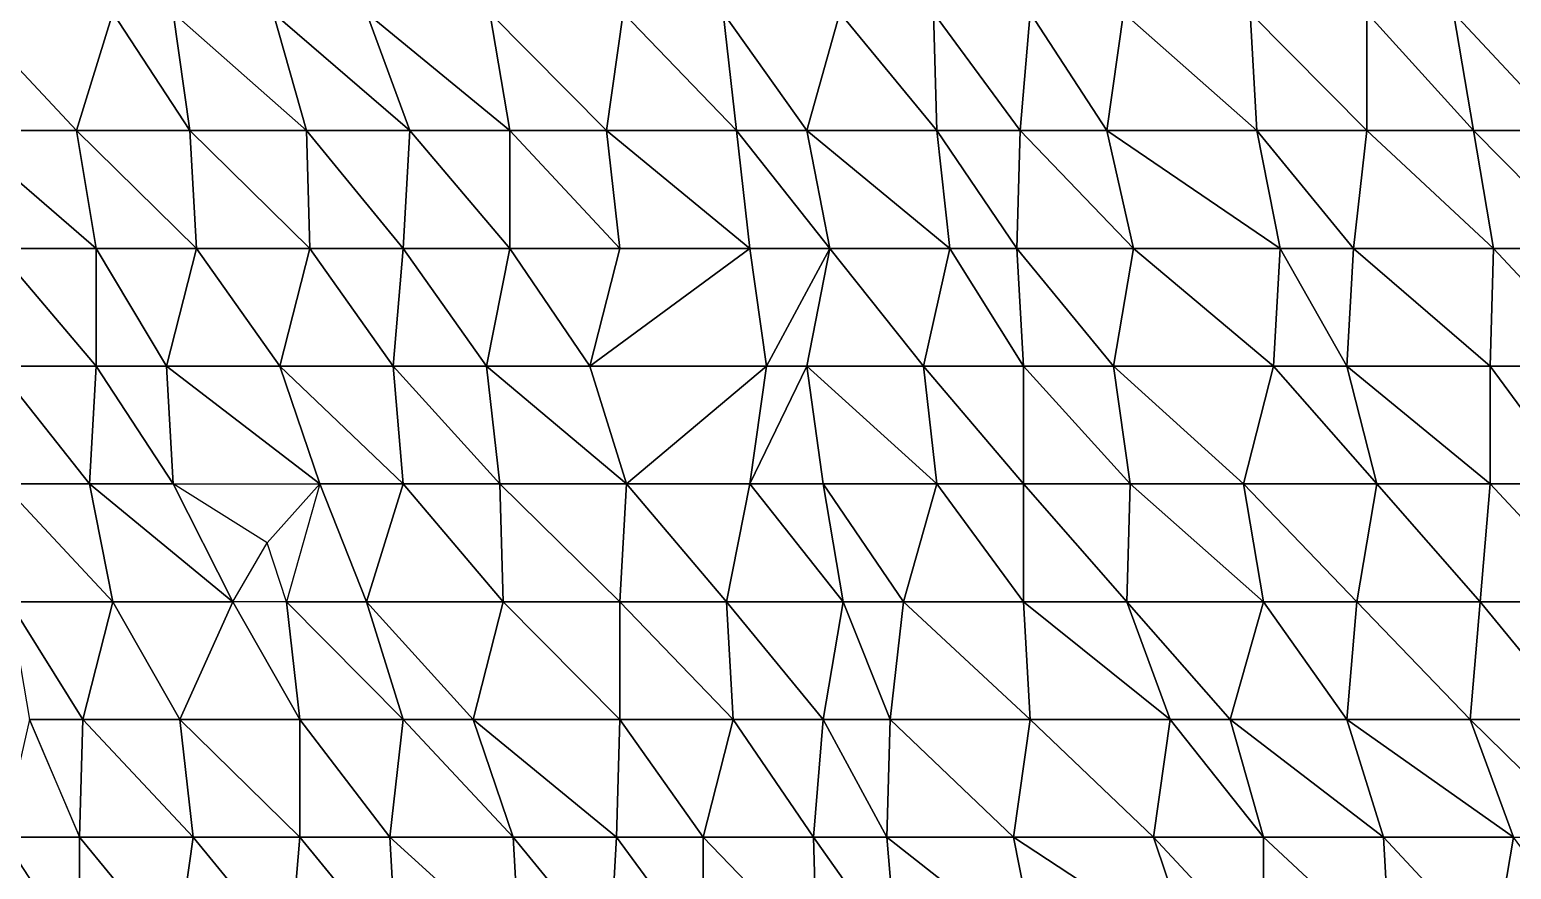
# Model space of a CAD drawing. Header units: metres. Extents: x -317 to 276, y -240 to 234.
# Drawn here: x -182.1 to -106.7, y 148.4 to 191.1 of the extents above; entities that cross this region are included whole.
import ezdxf

# ---------------------------------------------------------------- set-up
doc = ezdxf.new("R2010")
doc.units = ezdxf.units.M

msp = doc.modelspace()

# ---------------------------------------------------------------- linework, layer by layer
for points in [[(-185.35689, 192, -457.07413), (-185.6953, 186, -457.6936), (-179.75298, 186, -459.3312), (-179.75287, 186.0001, -459.33112)], [(-185.35689, 192, -457.07413), (-179.75298, 186, -459.3312), (-177.89168, 192, -455.92413), (-177.89157, 192.0001, -455.92404)], [(-177.89168, 192, -455.92413), (-179.75298, 186, -459.3312), (-173.97984, 186, -461.27856), (-173.97974, 186.0001, -461.27847)], [(-177.89168, 192, -455.92413), (-173.97984, 186, -461.27856), (-174.82588, 192, -462.82724), (-174.82578, 192.0001, -462.82715)], [(-174.82588, 192, -462.82724), (-168.03752, 186, -462.91617), (-169.72961, 192, -466.01352), (-169.7295, 192.0001, -466.01343)], [(-174.82588, 192, -462.82724), (-173.97984, 186, -461.27856), (-168.03752, 186, -462.91617), (-168.03741, 186.0001, -462.91608)], [(-169.72961, 192, -466.01352), (-162.77203, 186, -465.79272), (-164.97174, 192, -469.81927), (-164.97163, 192.0001, -469.81918)], [(-169.72961, 192, -466.01352), (-168.03752, 186, -462.91617), (-162.77203, 186, -465.79272), (-162.77193, 186.0001, -465.79263)], [(-164.97174, 192, -469.81927), (-157.67574, 186, -468.979), (-158.691, 192, -470.83743), (-158.69089, 192.0001, -470.83734)], [(-164.97174, 192, -469.81927), (-162.77203, 186, -465.79272), (-157.67574, 186, -468.979), (-157.67563, 186.0001, -468.9789)], [(-158.691, 192, -470.83743), (-152.74866, 186, -472.47504), (-151.9026, 192, -470.92636), (-151.9025, 192.0001, -470.92627)], [(-158.691, 192, -470.83743), (-157.67574, 186, -468.979), (-152.74866, 186, -472.47504), (-152.74855, 186.0001, -472.47495)], [(-151.9026, 192, -470.92636), (-152.74866, 186, -472.47504), (-146.12949, 186, -472.87372), (-146.12938, 186.0001, -472.87363)], [(-151.9026, 192, -470.92636), (-146.12949, 186, -472.87372), (-146.80634, 192, -474.11264), (-146.80623, 192.0001, -474.11255)], [(-146.80634, 192, -474.11264), (-142.55609, 186, -478.8476), (-140.864, 192, -475.75024), (-140.86389, 192.0001, -475.75015)], [(-146.80634, 192, -474.11264), (-146.12949, 186, -472.87372), (-142.55609, 186, -478.8476), (-142.55598, 186.0001, -478.8475)], [(-140.864, 192, -475.75024), (-142.55609, 186, -478.8476), (-135.93692, 186, -479.24628), (-135.93681, 186.0001, -479.2462)], [(-140.864, 192, -475.75024), (-135.93692, 186, -479.24628), (-136.10612, 192, -479.55603), (-136.10602, 192.0001, -479.55594)], [(-136.10612, 192, -479.55603), (-131.68668, 186, -483.98126), (-131.17905, 192, -483.05206), (-131.17894, 192.0001, -483.05197)], [(-136.10612, 192, -479.55603), (-135.93692, 186, -479.24628), (-131.68668, 186, -483.98126), (-131.68657, 186.0001, -483.98117)], [(-131.17905, 192, -483.05206), (-131.68668, 186, -483.98126), (-127.26723, 186, -488.40646), (-127.26713, 186.0001, -488.40637)], [(-131.17905, 192, -483.05206), (-127.26723, 186, -488.40646), (-126.42119, 192, -486.8578), (-126.42109, 192.0001, -486.8577)], [(-126.42119, 192, -486.8578), (-127.26723, 186, -488.40646), (-119.63281, 186, -486.94675), (-119.63271, 186.0001, -486.94666)], [(-126.42119, 192, -486.8578), (-119.63281, 186, -486.94675), (-119.97124, 192, -487.56622), (-119.97114, 192.0001, -487.56613)], [(-119.97124, 192, -487.56622), (-114.0289, 186, -489.20383), (-114.0289, 192, -489.20383), (-114.0288, 192.0001, -489.20374)], [(-119.97124, 192, -487.56622), (-119.63281, 186, -486.94675), (-114.0289, 186, -489.20383), (-114.0288, 186.0001, -489.20374)], [(-114.0289, 192, -489.20383), (-108.59418, 186, -491.77063), (-109.609436, 192, -493.62906), (-109.60934, 192.0001, -493.62897)], [(-114.0289, 192, -489.20383), (-114.0289, 186, -489.20383), (-108.59418, 186, -491.77063), (-108.59408, 186.0001, -491.77054)], [(-109.609436, 192, -493.62906), (-104.00552, 186, -495.88614), (-101.97502, 192, -492.1693), (-101.97492, 192.0001, -492.16922)], [(-109.609436, 192, -493.62906), (-108.59418, 186, -491.77063), (-104.00552, 186, -495.88614), (-104.005424, 186.0001, -495.88605)], [(-185.6953, 186, -457.6936), (-178.73772, 180, -457.47278), (-179.75298, 186, -459.3312), (-179.75287, 186.0001, -459.33112)], [(-185.6953, 186, -457.6936), (-183.834, 180, -454.2865), (-178.73772, 180, -457.47278), (-178.73761, 180.0001, -457.4727)], [(-179.75298, 186, -459.3312), (-173.64142, 180, -460.6591), (-173.97984, 186, -461.27856), (-173.97974, 186.0001, -461.27847)], [(-179.75298, 186, -459.3312), (-178.73772, 180, -457.47278), (-173.64142, 180, -460.6591), (-173.64131, 180.0001, -460.659)], [(-173.97984, 186, -461.27856), (-167.86832, 180, -462.60645), (-168.03752, 186, -462.91617), (-168.03741, 186.0001, -462.91608)], [(-173.97984, 186, -461.27856), (-173.64142, 180, -460.6591), (-167.86832, 180, -462.60645), (-167.86821, 180.0001, -462.60635)], [(-168.03752, 186, -462.91617), (-163.11044, 180, -466.4122), (-162.77203, 186, -465.79272), (-162.77193, 186.0001, -465.79263)], [(-168.03752, 186, -462.91617), (-167.86832, 180, -462.60645), (-163.11044, 180, -466.4122), (-163.11034, 180.0001, -466.4121)], [(-162.77203, 186, -465.79272), (-163.11044, 180, -466.4122), (-157.67574, 180, -468.979), (-157.67563, 180.0001, -468.9789)], [(-162.77203, 186, -465.79272), (-157.67574, 180, -468.979), (-157.67574, 186, -468.979), (-157.67563, 186.0001, -468.9789)], [(-157.67574, 186, -468.979), (-152.07182, 180, -471.23608), (-152.74866, 186, -472.47504), (-152.74855, 186.0001, -472.47495)], [(-157.67574, 186, -468.979), (-157.67574, 180, -468.979), (-152.07182, 180, -471.23608), (-152.07172, 180.0001, -471.236)], [(-152.74866, 186, -472.47504), (-145.45265, 180, -471.63477), (-146.12949, 186, -472.87372), (-146.12938, 186.0001, -472.87363)], [(-152.74866, 186, -472.47504), (-152.07182, 180, -471.23608), (-145.45265, 180, -471.63477), (-145.45255, 180.0001, -471.63467)], [(-146.12949, 186, -472.87372), (-141.37163, 180, -476.67944), (-142.55609, 186, -478.8476), (-142.55598, 186.0001, -478.8475)], [(-146.12949, 186, -472.87372), (-145.45265, 180, -471.63477), (-141.37163, 180, -476.67944), (-141.37152, 180.0001, -476.67935)], [(-142.55609, 186, -478.8476), (-135.26009, 180, -478.00732), (-135.93692, 186, -479.24628), (-135.93681, 186.0001, -479.2462)], [(-142.55609, 186, -478.8476), (-141.37163, 180, -476.67944), (-135.26009, 180, -478.00732), (-135.25998, 180.0001, -478.00723)], [(-135.93692, 186, -479.24628), (-131.85588, 180, -484.291), (-131.68668, 186, -483.98126), (-131.68657, 186.0001, -483.98117)], [(-135.93692, 186, -479.24628), (-135.26009, 180, -478.00732), (-131.85588, 180, -484.291), (-131.85577, 180.0001, -484.2909)], [(-131.68668, 186, -483.98126), (-131.85588, 180, -484.291), (-125.91356, 180, -485.9286), (-125.91346, 180.0001, -485.9285)], [(-131.68668, 186, -483.98126), (-125.91356, 180, -485.9286), (-127.26723, 186, -488.40646), (-127.26713, 186.0001, -488.40637)], [(-127.26723, 186, -488.40646), (-118.44835, 180, -484.7786), (-119.63281, 186, -486.94675), (-119.63271, 186.0001, -486.94666)], [(-127.26723, 186, -488.40646), (-125.91356, 180, -485.9286), (-118.44835, 180, -484.7786), (-118.44825, 180.0001, -484.7785)], [(-119.63281, 186, -486.94675), (-114.705734, 180, -490.44275), (-114.0289, 186, -489.20383), (-114.0288, 186.0001, -489.20374)], [(-119.63281, 186, -486.94675), (-118.44835, 180, -484.7786), (-114.705734, 180, -490.44275), (-114.705635, 180.0001, -490.44266)], [(-114.0289, 186, -489.20383), (-114.705734, 180, -490.44275), (-107.57892, 180, -489.91223), (-107.57882, 180.0001, -489.91214)], [(-114.0289, 186, -489.20383), (-107.57892, 180, -489.91223), (-108.59418, 186, -491.77063), (-108.59408, 186.0001, -491.77054)], [(-108.59418, 186, -491.77063), (-102.651855, 180, -493.40826), (-104.00552, 186, -495.88614), (-104.005424, 186.0001, -495.88605)], [(-108.59418, 186, -491.77063), (-107.57892, 180, -489.91223), (-102.651855, 180, -493.40826), (-102.65176, 180.0001, -493.40817)], [(-183.834, 180, -454.2865), (-178.73772, 174, -457.47278), (-178.73772, 180, -457.47278), (-178.73761, 180.0001, -457.4727)], [(-183.834, 180, -454.2865), (-183.834, 174, -454.2865), (-178.73772, 174, -457.47278), (-178.73761, 174.0001, -457.4727)], [(-178.73772, 180, -457.47278), (-175.1643, 174, -463.44672), (-173.64142, 180, -460.6591), (-173.64131, 180.0001, -460.659)], [(-178.73772, 180, -457.47278), (-178.73772, 174, -457.47278), (-175.1643, 174, -463.44672), (-175.1642, 174.0001, -463.44662)], [(-173.64142, 180, -460.6591), (-175.1643, 174, -463.44672), (-169.39119, 174, -465.39404), (-169.39108, 174.0001, -465.39395)], [(-173.64142, 180, -460.6591), (-169.39119, 174, -465.39404), (-167.86832, 180, -462.60645), (-167.86821, 180.0001, -462.60635)], [(-167.86832, 180, -462.60645), (-169.39119, 174, -465.39404), (-163.61807, 174, -467.3414), (-163.61797, 174.0001, -467.3413)], [(-167.86832, 180, -462.60645), (-163.61807, 174, -467.3414), (-163.11044, 180, -466.4122), (-163.11034, 180.0001, -466.4121)], [(-163.11044, 180, -466.4122), (-163.61807, 174, -467.3414), (-158.8602, 174, -471.14716), (-158.86009, 174.0001, -471.14706)], [(-163.11044, 180, -466.4122), (-158.8602, 174, -471.14716), (-157.67574, 180, -468.979), (-157.67563, 180.0001, -468.9789)], [(-157.67574, 180, -468.979), (-158.8602, 174, -471.14716), (-153.5947, 174, -474.0237), (-153.59459, 174.0001, -474.02362)], [(-157.67574, 180, -468.979), (-153.5947, 174, -474.0237), (-152.07182, 180, -471.23608), (-152.07172, 180.0001, -471.236)], [(-153.5947, 174, -474.0237), (-144.60661, 174, -470.0861), (-145.45265, 180, -471.63477), (-145.45255, 180.0001, -471.63467)], [(-153.5947, 174, -474.0237), (-145.45265, 180, -471.63477), (-152.07182, 180, -471.23608), (-152.07172, 180.0001, -471.236)], [(-144.60661, 174, -470.0861), (-141.37163, 180, -476.67944), (-145.45265, 180, -471.63477), (-145.45255, 180.0001, -471.63467)], [(-144.60661, 174, -470.0861), (-142.55609, 174, -478.8476), (-141.37163, 180, -476.67944), (-141.37152, 180.0001, -476.67935)], [(-141.37163, 180, -476.67944), (-142.55609, 174, -478.8476), (-136.61375, 174, -480.48523), (-136.61365, 174.0001, -480.48514)], [(-141.37163, 180, -476.67944), (-136.61375, 174, -480.48523), (-135.26009, 180, -478.00732), (-135.25998, 180.0001, -478.00723)], [(-135.26009, 180, -478.00732), (-136.61375, 174, -480.48523), (-131.51746, 174, -483.6715), (-131.51735, 174.0001, -483.67142)], [(-135.26009, 180, -478.00732), (-131.51746, 174, -483.6715), (-131.85588, 180, -484.291), (-131.85577, 180.0001, -484.2909)], [(-131.85588, 180, -484.291), (-126.92882, 174, -487.787), (-125.91356, 180, -485.9286), (-125.91346, 180.0001, -485.9285)], [(-131.85588, 180, -484.291), (-131.51746, 174, -483.6715), (-126.92882, 174, -487.787), (-126.92872, 174.0001, -487.7869)], [(-125.91356, 180, -485.9286), (-126.92882, 174, -487.787), (-118.78677, 174, -485.39807), (-118.786674, 174.0001, -485.39798)], [(-125.91356, 180, -485.9286), (-118.78677, 174, -485.39807), (-118.44835, 180, -484.7786), (-118.44825, 180.0001, -484.7785)], [(-118.44835, 180, -484.7786), (-118.78677, 174, -485.39807), (-115.04414, 174, -491.06223), (-115.044044, 174.0001, -491.06213)], [(-118.44835, 180, -484.7786), (-115.04414, 174, -491.06223), (-114.705734, 180, -490.44275), (-114.705635, 180.0001, -490.44266)], [(-114.705734, 180, -490.44275), (-115.04414, 174, -491.06223), (-107.74814, 174, -490.222), (-107.74804, 174.0001, -490.2219)], [(-114.705734, 180, -490.44275), (-107.74814, 174, -490.222), (-107.57892, 180, -489.91223), (-107.57882, 180.0001, -489.91214)], [(-107.57892, 180, -489.91223), (-107.74814, 174, -490.222), (-101.97502, 174, -492.1693), (-101.97492, 174.0001, -492.16922)], [(-107.57892, 180, -489.91223), (-101.97502, 174, -492.1693), (-102.651855, 180, -493.40826), (-102.65176, 180.0001, -493.40817)], [(-183.834, 174, -454.2865), (-179.07614, 168, -458.09225), (-178.73772, 174, -457.47278), (-178.73761, 174.0001, -457.4727)], [(-183.834, 174, -454.2865), (-183.49559, 168, -453.66705), (-179.07614, 168, -458.09225), (-179.07603, 168.0001, -458.09216)], [(-178.73772, 174, -457.47278), (-179.07614, 168, -458.09225), (-174.82588, 168, -462.82724), (-174.82578, 168.0001, -462.82715)], [(-178.73772, 174, -457.47278), (-174.82588, 168, -462.82724), (-175.1643, 174, -463.44672), (-175.1642, 174.0001, -463.44662)], [(-175.1643, 174, -463.44672), (-167.36069, 168, -461.67722), (-169.39119, 174, -465.39404), (-169.39108, 174.0001, -465.39395)], [(-175.1643, 174, -463.44672), (-174.82588, 168, -462.82724), (-167.36069, 168, -461.67722), (-167.36058, 168.0001, -461.67712)], [(-169.39119, 174, -465.39404), (-163.11044, 168, -466.4122), (-163.61807, 174, -467.3414), (-163.61797, 174.0001, -467.3413)], [(-169.39119, 174, -465.39404), (-167.36069, 168, -461.67722), (-163.11044, 168, -466.4122), (-163.11034, 168.0001, -466.4121)], [(-163.61807, 174, -467.3414), (-158.18336, 168, -469.9082), (-158.8602, 174, -471.14716), (-158.86009, 174.0001, -471.14706)], [(-163.61807, 174, -467.3414), (-163.11044, 168, -466.4122), (-158.18336, 168, -469.9082), (-158.18326, 168.0001, -469.9081)], [(-158.8602, 174, -471.14716), (-151.7334, 168, -470.61664), (-153.5947, 174, -474.0237), (-153.59459, 174.0001, -474.02362)], [(-158.8602, 174, -471.14716), (-158.18336, 168, -469.9082), (-151.7334, 168, -470.61664), (-151.73329, 168.0001, -470.61655)], [(-151.7334, 168, -470.61664), (-144.60661, 174, -470.0861), (-153.5947, 174, -474.0237), (-153.59459, 174.0001, -474.02362)], [(-151.7334, 168, -470.61664), (-145.45265, 168, -471.63477), (-144.60661, 174, -470.0861), (-144.6065, 174.0001, -470.086)], [(-145.45265, 168, -471.63477), (-141.71005, 168, -477.29895), (-142.55609, 174, -478.8476), (-142.55598, 174.0001, -478.8475)], [(-145.45265, 168, -471.63477), (-142.55609, 174, -478.8476), (-144.60661, 174, -470.0861), (-144.6065, 174.0001, -470.086)], [(-142.55609, 174, -478.8476), (-135.93692, 168, -479.24628), (-136.61375, 174, -480.48523), (-136.61365, 174.0001, -480.48514)], [(-142.55609, 174, -478.8476), (-141.71005, 168, -477.29895), (-135.93692, 168, -479.24628), (-135.93681, 168.0001, -479.2462)], [(-136.61375, 174, -480.48523), (-131.51746, 168, -483.6715), (-131.51746, 174, -483.6715), (-131.51735, 174.0001, -483.67142)], [(-136.61375, 174, -480.48523), (-135.93692, 168, -479.24628), (-131.51746, 168, -483.6715), (-131.51735, 168.0001, -483.67142)], [(-131.51746, 174, -483.6715), (-126.08276, 168, -486.23834), (-126.92882, 174, -487.787), (-126.92872, 174.0001, -487.7869)], [(-131.51746, 174, -483.6715), (-131.51746, 168, -483.6715), (-126.08276, 168, -486.23834), (-126.082664, 168.0001, -486.23825)], [(-126.92882, 174, -487.787), (-120.30965, 168, -488.18567), (-118.78677, 174, -485.39807), (-118.786674, 174.0001, -485.39798)], [(-126.92882, 174, -487.787), (-126.08276, 168, -486.23834), (-120.30965, 168, -488.18567), (-120.30955, 168.0001, -488.18558)], [(-118.78677, 174, -485.39807), (-120.30965, 168, -488.18567), (-113.52127, 168, -488.2746), (-113.52117, 168.0001, -488.2745)], [(-118.78677, 174, -485.39807), (-113.52127, 168, -488.2746), (-115.04414, 174, -491.06223), (-115.044044, 174.0001, -491.06213)], [(-115.04414, 174, -491.06223), (-107.74814, 168, -490.222), (-107.74814, 174, -490.222), (-107.74804, 174.0001, -490.2219)], [(-115.04414, 174, -491.06223), (-113.52127, 168, -488.2746), (-107.74814, 168, -490.222), (-107.74804, 168.0001, -490.2219)], [(-107.74814, 174, -490.222), (-103.32869, 168, -494.6472), (-101.97502, 174, -492.1693), (-101.97492, 174.0001, -492.16922)], [(-107.74814, 174, -490.222), (-107.74814, 168, -490.222), (-103.32869, 168, -494.6472), (-103.32859, 168.0001, -494.6471)], [(-183.49559, 168, -453.66705), (-177.89168, 162, -455.92413), (-179.07614, 168, -458.09225), (-179.07603, 168.0001, -458.09216)], [(-183.49559, 168, -453.66705), (-183.15717, 162, -453.04758), (-177.89168, 162, -455.92413), (-177.89157, 162.0001, -455.92404)], [(-171.78012, 162, -457.252), (-174.82588, 168, -462.82724), (-179.07614, 168, -458.09225), (-179.07603, 168.0001, -458.09216)], [(-171.78012, 162, -457.252), (-179.07614, 168, -458.09225), (-177.89168, 162, -455.92413), (-177.89157, 162.0001, -455.92404)], [(-171.78012, 162, -457.252), (-170.02682, 165, -462.08795), (-174.82588, 168, -462.82724), (-174.82578, 168.0001, -462.82715)], [(-167.36069, 168, -461.67722), (-169.05278, 162, -464.77457), (-170.02682, 165, -462.08795), (-170.02672, 165.0001, -462.08786)], [(-167.36069, 168, -461.67722), (-169.05278, 162, -464.77457), (-164.97174, 162, -469.81927), (-164.97163, 162.0001, -469.81918)], [(-167.36069, 168, -461.67722), (-164.97174, 162, -469.81927), (-163.11044, 168, -466.4122), (-163.11034, 168.0001, -466.4121)], [(-163.11044, 168, -466.4122), (-164.97174, 162, -469.81927), (-158.01416, 162, -469.59848), (-158.01405, 162.0001, -469.5984)], [(-163.11044, 168, -466.4122), (-158.01416, 162, -469.59848), (-158.18336, 168, -469.9082), (-158.18326, 168.0001, -469.9081)], [(-158.18336, 168, -469.9082), (-152.07182, 162, -471.23608), (-151.7334, 168, -470.61664), (-151.73329, 168.0001, -470.61655)], [(-158.18336, 168, -469.9082), (-158.01416, 162, -469.59848), (-152.07182, 162, -471.23608), (-152.07172, 162.0001, -471.236)], [(-151.7334, 168, -470.61664), (-152.07182, 162, -471.23608), (-146.63712, 162, -473.80292), (-146.63701, 162.0001, -473.80283)], [(-151.7334, 168, -470.61664), (-146.63712, 162, -473.80292), (-145.45265, 168, -471.63477), (-145.45255, 168.0001, -471.63467)], [(-145.45265, 168, -471.63477), (-146.63712, 162, -473.80292), (-140.6948, 162, -475.44052), (-140.69469, 162.0001, -475.44043)], [(-145.45265, 168, -471.63477), (-140.6948, 162, -475.44052), (-141.71005, 168, -477.29895), (-141.70995, 168.0001, -477.29886)], [(-141.71005, 168, -477.29895), (-137.62901, 162, -482.34363), (-135.93692, 168, -479.24628), (-135.93681, 168.0001, -479.2462)], [(-141.71005, 168, -477.29895), (-140.6948, 162, -475.44052), (-137.62901, 162, -482.34363), (-137.6289, 162.0001, -482.34354)], [(-135.93692, 168, -479.24628), (-137.62901, 162, -482.34363), (-131.51746, 162, -483.6715), (-131.51735, 162.0001, -483.67142)], [(-135.93692, 168, -479.24628), (-131.51746, 162, -483.6715), (-131.51746, 168, -483.6715), (-131.51735, 168.0001, -483.67142)], [(-131.51746, 168, -483.6715), (-126.25198, 162, -486.54807), (-126.08276, 168, -486.23834), (-126.082664, 168.0001, -486.23825)], [(-131.51746, 168, -483.6715), (-131.51746, 162, -483.6715), (-126.25198, 162, -486.54807), (-126.251884, 162.0001, -486.54797)], [(-126.08276, 168, -486.23834), (-126.25198, 162, -486.54807), (-119.2944, 162, -486.32727), (-119.294304, 162.0001, -486.32718)], [(-126.08276, 168, -486.23834), (-119.2944, 162, -486.32727), (-120.30965, 168, -488.18567), (-120.30955, 168.0001, -488.18558)], [(-120.30965, 168, -488.18567), (-114.536514, 162, -490.13303), (-113.52127, 168, -488.2746), (-113.52117, 168.0001, -488.2745)], [(-120.30965, 168, -488.18567), (-119.2944, 162, -486.32727), (-114.536514, 162, -490.13303), (-114.536415, 162.0001, -490.13293)], [(-113.52127, 168, -488.2746), (-114.536514, 162, -490.13303), (-108.25577, 162, -491.15118), (-108.25567, 162.0001, -491.1511)], [(-113.52127, 168, -488.2746), (-108.25577, 162, -491.15118), (-107.74814, 168, -490.222), (-107.74804, 168.0001, -490.2219)], [(-107.74814, 168, -490.222), (-108.25577, 162, -491.15118), (-102.144226, 162, -492.47906), (-102.14413, 162.0001, -492.47897)], [(-107.74814, 168, -490.222), (-102.144226, 162, -492.47906), (-103.32869, 168, -494.6472), (-103.32859, 168.0001, -494.6471)], [(-183.15717, 162, -453.04758), (-179.41455, 156, -458.71173), (-177.89168, 162, -455.92413), (-177.89157, 162.0001, -455.92404)], [(-183.15717, 162, -453.04758), (-182.1419, 156, -451.18915), (-179.41455, 156, -458.71173), (-179.41444, 156.0001, -458.71164)], [(-177.89168, 162, -455.92413), (-179.41455, 156, -458.71173), (-174.48747, 156, -462.20776), (-174.48737, 156.0001, -462.20767)], [(-177.89168, 162, -455.92413), (-174.48747, 156, -462.20776), (-171.78012, 162, -457.252), (-171.78001, 162.0001, -457.25192)], [(-171.78012, 162, -457.252), (-174.48747, 156, -462.20776), (-168.37595, 156, -463.53564), (-168.37584, 156.0001, -463.53555)], [(-171.78012, 162, -457.252), (-168.37595, 156, -463.53564), (-169.05278, 162, -464.77457), (-169.05267, 162.0001, -464.77448)], [(-169.05278, 162, -464.77457), (-163.11044, 156, -466.4122), (-164.97174, 162, -469.81927), (-164.97163, 162.0001, -469.81918)], [(-169.05278, 162, -464.77457), (-168.37595, 156, -463.53564), (-163.11044, 156, -466.4122), (-163.11034, 156.0001, -466.4121)], [(-164.97174, 162, -469.81927), (-159.53703, 156, -472.3861), (-158.01416, 162, -469.59848), (-158.01405, 162.0001, -469.5984)], [(-164.97174, 162, -469.81927), (-163.11044, 156, -466.4122), (-159.53703, 156, -472.3861), (-159.53693, 156.0001, -472.38602)], [(-158.01416, 162, -469.59848), (-159.53703, 156, -472.3861), (-152.07182, 156, -471.23608), (-152.07172, 156.0001, -471.236)], [(-158.01416, 162, -469.59848), (-152.07182, 156, -471.23608), (-152.07182, 162, -471.23608), (-152.07172, 162.0001, -471.236)], [(-152.07182, 162, -471.23608), (-146.2987, 156, -473.18344), (-146.63712, 162, -473.80292), (-146.63701, 162.0001, -473.80283)], [(-152.07182, 162, -471.23608), (-152.07182, 156, -471.23608), (-146.2987, 156, -473.18344), (-146.2986, 156.0001, -473.18335)], [(-146.63712, 162, -473.80292), (-141.71005, 156, -477.29895), (-140.6948, 162, -475.44052), (-140.69469, 162.0001, -475.44043)], [(-146.63712, 162, -473.80292), (-146.2987, 156, -473.18344), (-141.71005, 156, -477.29895), (-141.70995, 156.0001, -477.29886)], [(-140.6948, 162, -475.44052), (-141.71005, 156, -477.29895), (-138.30585, 156, -483.58258), (-138.30574, 156.0001, -483.5825)], [(-140.6948, 162, -475.44052), (-138.30585, 156, -483.58258), (-137.62901, 162, -482.34363), (-137.6289, 162.0001, -482.34354)], [(-137.62901, 162, -482.34363), (-138.30585, 156, -483.58258), (-131.17905, 156, -483.05206), (-131.17894, 156.0001, -483.05197)], [(-137.62901, 162, -482.34363), (-131.17905, 156, -483.05206), (-131.51746, 162, -483.6715), (-131.51735, 162.0001, -483.67142)], [(-131.51746, 162, -483.6715), (-124.05226, 156, -482.5215), (-126.25198, 162, -486.54807), (-126.251884, 162.0001, -486.54797)], [(-131.51746, 162, -483.6715), (-131.17905, 156, -483.05206), (-124.05226, 156, -482.5215), (-124.05216, 156.0001, -482.52142)], [(-126.25198, 162, -486.54807), (-120.98648, 156, -489.42462), (-119.2944, 162, -486.32727), (-119.294304, 162.0001, -486.32718)], [(-126.25198, 162, -486.54807), (-124.05226, 156, -482.5215), (-120.98648, 156, -489.42462), (-120.98638, 156.0001, -489.42453)], [(-119.2944, 162, -486.32727), (-120.98648, 156, -489.42462), (-115.04414, 156, -491.06223), (-115.044044, 156.0001, -491.06213)], [(-119.2944, 162, -486.32727), (-115.04414, 156, -491.06223), (-114.536514, 162, -490.13303), (-114.536415, 162.0001, -490.13293)], [(-114.536514, 162, -490.13303), (-115.04414, 156, -491.06223), (-108.7634, 156, -492.08038), (-108.7633, 156.0001, -492.0803)], [(-114.536514, 162, -490.13303), (-108.7634, 156, -492.08038), (-108.25577, 162, -491.15118), (-108.25567, 162.0001, -491.1511)], [(-108.25577, 162, -491.15118), (-108.7634, 156, -492.08038), (-103.32869, 156, -494.6472), (-103.32859, 156.0001, -494.6471)], [(-108.25577, 162, -491.15118), (-103.32869, 156, -494.6472), (-102.144226, 162, -492.47906), (-102.14413, 162.0001, -492.47897)], [(-182.1419, 156, -451.18915), (-183.49559, 150, -453.66705), (-179.58377, 150, -459.02148), (-179.58366, 150.0001, -459.0214)], [(-182.1419, 156, -451.18915), (-179.58377, 150, -459.02148), (-179.41455, 156, -458.71173), (-179.41444, 156.0001, -458.71164)], [(-179.41455, 156, -458.71173), (-179.58377, 150, -459.02148), (-173.81064, 150, -460.9688), (-173.81053, 150.0001, -460.96872)], [(-179.41455, 156, -458.71173), (-173.81064, 150, -460.9688), (-174.48747, 156, -462.20776), (-174.48737, 156.0001, -462.20767)], [(-174.48747, 156, -462.20776), (-168.37595, 150, -463.53564), (-168.37595, 156, -463.53564), (-168.37584, 156.0001, -463.53555)], [(-174.48747, 156, -462.20776), (-173.81064, 150, -460.9688), (-168.37595, 150, -463.53564), (-168.37584, 150.0001, -463.53555)], [(-168.37595, 156, -463.53564), (-163.7873, 150, -467.65112), (-163.11044, 156, -466.4122), (-163.11034, 156.0001, -466.4121)], [(-168.37595, 156, -463.53564), (-168.37595, 150, -463.53564), (-163.7873, 150, -467.65112), (-163.78719, 150.0001, -467.65103)], [(-163.11044, 156, -466.4122), (-163.7873, 150, -467.65112), (-157.50653, 150, -468.66928), (-157.50642, 150.0001, -468.6692)], [(-163.11044, 156, -466.4122), (-157.50653, 150, -468.66928), (-159.53703, 156, -472.3861), (-159.53693, 156.0001, -472.38602)], [(-159.53703, 156, -472.3861), (-152.24103, 150, -471.54584), (-152.07182, 156, -471.23608), (-152.07172, 156.0001, -471.236)], [(-159.53703, 156, -472.3861), (-157.50653, 150, -468.66928), (-152.24103, 150, -471.54584), (-152.24092, 150.0001, -471.54575)], [(-152.07182, 156, -471.23608), (-152.24103, 150, -471.54584), (-147.82158, 150, -475.97107), (-147.82147, 150.0001, -475.97098)], [(-152.07182, 156, -471.23608), (-147.82158, 150, -475.97107), (-146.2987, 156, -473.18344), (-146.2986, 156.0001, -473.18335)], [(-146.2987, 156, -473.18344), (-147.82158, 150, -475.97107), (-142.21768, 150, -478.22815), (-142.21758, 150.0001, -478.22806)], [(-146.2987, 156, -473.18344), (-142.21768, 150, -478.22815), (-141.71005, 156, -477.29895), (-141.70995, 156.0001, -477.29886)], [(-141.71005, 156, -477.29895), (-142.21768, 150, -478.22815), (-138.47505, 150, -483.8923), (-138.47495, 150.0001, -483.8922)], [(-141.71005, 156, -477.29895), (-138.47505, 150, -483.8923), (-138.30585, 156, -483.58258), (-138.30574, 156.0001, -483.5825)], [(-138.30585, 156, -483.58258), (-138.47505, 150, -483.8923), (-132.02509, 150, -484.6007), (-132.02498, 150.0001, -484.60062)], [(-138.30585, 156, -483.58258), (-132.02509, 150, -484.6007), (-131.17905, 156, -483.05206), (-131.17894, 156.0001, -483.05197)], [(-131.17905, 156, -483.05206), (-132.02509, 150, -484.6007), (-124.8983, 150, -484.0702), (-124.8982, 150.0001, -484.0701)], [(-131.17905, 156, -483.05206), (-124.8983, 150, -484.0702), (-124.05226, 156, -482.5215), (-124.05216, 156.0001, -482.52142)], [(-124.05226, 156, -482.5215), (-124.8983, 150, -484.0702), (-119.2944, 150, -486.32727), (-119.294304, 150.0001, -486.32718)], [(-124.05226, 156, -482.5215), (-119.2944, 150, -486.32727), (-120.98648, 156, -489.42462), (-120.98638, 156.0001, -489.42453)], [(-120.98648, 156, -489.42462), (-113.182846, 150, -487.65515), (-115.04414, 156, -491.06223), (-115.044044, 156.0001, -491.06213)], [(-120.98648, 156, -489.42462), (-119.2944, 150, -486.32727), (-113.182846, 150, -487.65515), (-113.18275, 150.0001, -487.65506)], [(-115.04414, 156, -491.06223), (-106.563675, 150, -488.05383), (-108.7634, 156, -492.08038), (-108.7633, 156.0001, -492.0803)], [(-115.04414, 156, -491.06223), (-113.182846, 150, -487.65515), (-106.563675, 150, -488.05383), (-106.563576, 150.0001, -488.05374)], [(-108.7634, 156, -492.08038), (-102.651855, 150, -493.40826), (-103.32869, 156, -494.6472), (-103.32859, 156.0001, -494.6471)], [(-108.7634, 156, -492.08038), (-106.563675, 150, -488.05383), (-102.651855, 150, -493.40826), (-102.65176, 150.0001, -493.40817)], [(-183.49559, 150, -453.66705), (-179.58377, 144, -459.02148), (-179.58377, 150, -459.02148), (-179.58366, 150.0001, -459.0214)], [(-183.49559, 150, -453.66705), (-182.64954, 144, -452.11835), (-179.58377, 144, -459.02148), (-179.58366, 144.0001, -459.0214)], [(-179.58377, 150, -459.02148), (-174.65668, 144, -462.5175), (-173.81064, 150, -460.9688), (-173.81053, 150.0001, -460.96872)], [(-179.58377, 150, -459.02148), (-179.58377, 144, -459.02148), (-174.65668, 144, -462.5175), (-174.65657, 144.0001, -462.5174)], [(-173.81064, 150, -460.9688), (-174.65668, 144, -462.5175), (-168.88356, 144, -464.46484), (-168.88345, 144.0001, -464.46475)], [(-173.81064, 150, -460.9688), (-168.88356, 144, -464.46484), (-168.37595, 150, -463.53564), (-168.37584, 150.0001, -463.53555)], [(-168.37595, 150, -463.53564), (-168.88356, 144, -464.46484), (-163.44887, 144, -467.03168), (-163.44876, 144.0001, -467.0316)], [(-168.37595, 150, -463.53564), (-163.44887, 144, -467.03168), (-163.7873, 150, -467.65112), (-163.78719, 150.0001, -467.65103)], [(-163.7873, 150, -467.65112), (-157.1681, 144, -468.0498), (-157.50653, 150, -468.66928), (-157.50642, 150.0001, -468.6692)], [(-163.7873, 150, -467.65112), (-163.44887, 144, -467.03168), (-157.1681, 144, -468.0498), (-157.168, 144.0001, -468.0497)], [(-157.50653, 150, -468.66928), (-152.57944, 144, -472.16528), (-152.24103, 150, -471.54584), (-152.24092, 150.0001, -471.54575)], [(-157.50653, 150, -468.66928), (-157.1681, 144, -468.0498), (-152.57944, 144, -472.16528), (-152.57933, 144.0001, -472.1652)], [(-152.24103, 150, -471.54584), (-152.57944, 144, -472.16528), (-147.82158, 144, -475.97107), (-147.82147, 144.0001, -475.97098)], [(-152.24103, 150, -471.54584), (-147.82158, 144, -475.97107), (-147.82158, 150, -475.97107), (-147.82147, 150.0001, -475.97098)], [(-147.82158, 150, -475.97107), (-142.04846, 144, -477.9184), (-142.21768, 150, -478.22815), (-142.21758, 150.0001, -478.22806)], [(-147.82158, 150, -475.97107), (-147.82158, 144, -475.97107), (-142.04846, 144, -477.9184), (-142.04836, 144.0001, -477.9183)], [(-142.21768, 150, -478.22815), (-137.96742, 144, -482.9631), (-138.47505, 150, -483.8923), (-138.47495, 150.0001, -483.8922)], [(-142.21768, 150, -478.22815), (-142.04846, 144, -477.9184), (-137.96742, 144, -482.9631), (-137.96732, 144.0001, -482.963)], [(-138.47505, 150, -483.8923), (-130.84062, 144, -482.43256), (-132.02509, 150, -484.6007), (-132.02498, 150.0001, -484.60062)], [(-138.47505, 150, -483.8923), (-137.96742, 144, -482.9631), (-130.84062, 144, -482.43256), (-130.84052, 144.0001, -482.43246)], [(-132.02509, 150, -484.6007), (-122.8678, 144, -480.35336), (-124.8983, 150, -484.0702), (-124.8982, 150.0001, -484.0701)], [(-132.02509, 150, -484.6007), (-130.84062, 144, -482.43256), (-122.8678, 144, -480.35336), (-122.8677, 144.0001, -480.35327)], [(-124.8983, 150, -484.0702), (-119.2944, 144, -486.32727), (-119.2944, 150, -486.32727), (-119.294304, 150.0001, -486.32718)], [(-124.8983, 150, -484.0702), (-122.8678, 144, -480.35336), (-119.2944, 144, -486.32727), (-119.294304, 144.0001, -486.32718)], [(-119.2944, 150, -486.32727), (-112.84442, 144, -487.03568), (-113.182846, 150, -487.65515), (-113.18275, 150.0001, -487.65506)], [(-119.2944, 150, -486.32727), (-119.2944, 144, -486.32727), (-112.84442, 144, -487.03568), (-112.84432, 144.0001, -487.03558)], [(-113.182846, 150, -487.65515), (-107.57892, 144, -489.91223), (-106.563675, 150, -488.05383), (-106.563576, 150.0001, -488.05374)], [(-113.182846, 150, -487.65515), (-112.84442, 144, -487.03568), (-107.57892, 144, -489.91223), (-107.57882, 144.0001, -489.91214)], [(-106.563675, 150, -488.05383), (-107.57892, 144, -489.91223), (-102.144226, 144, -492.47906), (-102.14413, 144.0001, -492.47897)]]:
    msp.add_3dface(points)

doc.saveas('drawing.dxf')
